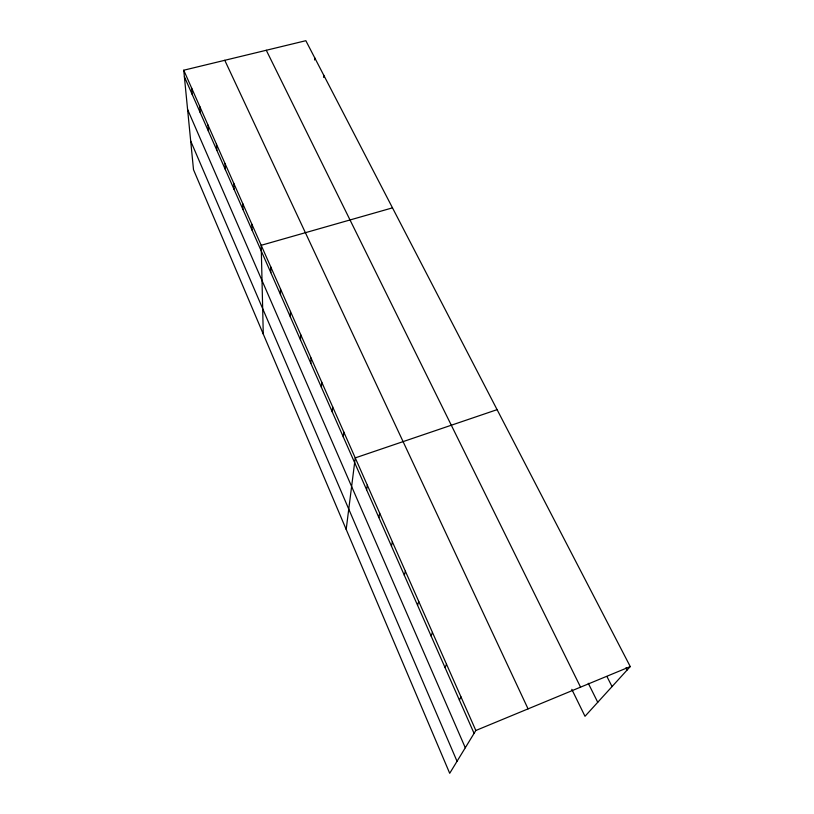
<?xml version="1.0" encoding="UTF-8"?>
<svg xmlns="http://www.w3.org/2000/svg" width="814" height="814" viewBox="0 0 814 814"><rect width="100%" height="100%" fill="white"/><g stroke="black" fill="none" stroke-linecap="round" stroke-linejoin="round"><path stroke-width="1.22" d="M280.484 294.556L280.484 288.899M290.374 316.982L290.456 311.436M300.488 339.906L300.641 334.473M314.652 59.992L314.733 57.845M310.826 363.349L311.07 358.038M323.697 77.452L323.789 75.315M321.408 387.322L321.733 382.142M332.224 411.853L332.641 406.797M343.305 436.955L343.803 432.041M346.184 529.395L355.24 457.895L497.089 409.656M366.595 489.774L367.307 485.175M378.856 517.562L379.68 513.135M391.432 546.062L392.368 541.819M404.324 575.284L405.382 571.235M417.551 605.27L418.732 601.424M431.125 636.029L432.438 632.407M445.055 667.622L446.52 664.224M459.371 700.06L460.978 696.906M630.26 666.574L475.834 730.494L449.704 773.3L193.508 169.688L183.74 70.218L305.85 40.7L630.26 666.574L585.001 716.289L571.804 689.336M392.48 207.855L261.192 245.299L263.268 334.045M626.058 667.684L627.207 669.922M606.949 676.526L612.047 686.578M588.288 683.282L597.751 702.289M266.29 50.265L580.555 687.148M224.776 60.297L528.062 708.872M183.74 70.218L475.834 730.494M184.381 76.709L474.074 733.383M187.596 109.493L465.293 747.771M190.7 141.025L457.041 761.283M191.666 88.126L192.257 94.566M199.756 106.4L200.295 112.78M207.997 125.041L208.486 131.359M216.412 144.058L216.85 150.305M225 163.472L225.376 169.648M233.76 183.282L234.086 189.387M242.714 203.52L242.979 209.544M251.852 224.186L252.055 230.128M270.736 266.86L270.808 272.619"/></g></svg>
